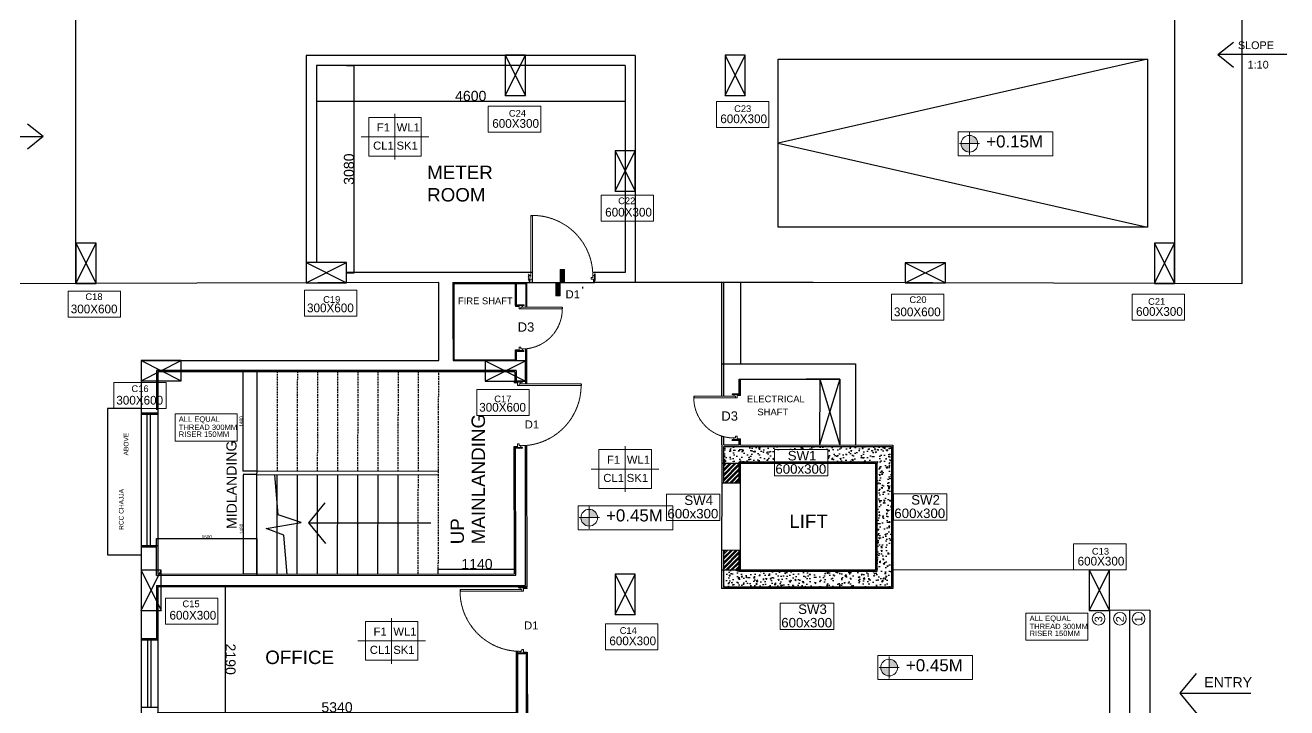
# Model space of a CAD drawing. Header units: millimetres. Extents: x -1932176 to 78768, y -1967 to 1266654.
# Drawn here: x -342279 to -323494, y 481013 to 491170 of the extents above; entities that cross this region are included whole.
import ezdxf

# ---------------------------------------------------------------- set-up
doc = ezdxf.new("R2010")
doc.units = ezdxf.units.MM
for name, pattern in [('DASHDOTX2', [50.8, 25.4, -12.7, 0, -12.7]), ('DASHED', [0.75, 0.5, -0.25]), ('DASHED2', [9.525, 6.35, -3.175])]:
    doc.linetypes.add(name, pattern=pattern)
for name, color, linetype, lineweight in [('CENTERLINE', 251, 'DASHDOTX2', 15), ('DOOR', 7, 'Continuous', 20), ('Layer2', 7, 'Continuous', 5), ('LEVEL', 252, 'Continuous', 13), ('text', 252, 'Continuous', 5)]:
    doc.layers.add(name, color=color, linetype=linetype, lineweight=lineweight)
doc.styles.get("Standard").update_dxf_attribs({"font": 'arial.ttf'})
doc.dimstyles.new('ISO-25', dxfattribs={"dimtxt": 150, "dimasz": 2.5, "dimexe": 1.25, "dimexo": 0.625, "dimtad": 1, "dimtxsty": 'Standard', "dimcen": 2.5, "dimadec": 0, "dimazin": 0, "dimtfac": 1, "dimtmove": 0, "dimatfit": 3, "dimfxl": 1, "dimarcsym": 0})

# ---------------------------------------------------------------- blocks, each defined once
blk = doc.blocks.new('*D120')
at = {"color": 0, "lineweight": -2, "ltscale": 30, "transparency": 16777216}
for p, q in [((-338827, 484483), (-339035, 484483)), ((-339034, 484481), (-339034, 483006)), ((-338827, 483003), (-339035, 483003))]:
    blk.add_line(p, q, dxfattribs=at)
at = {"color": 0, "ltscale": 30, "transparency": 16777216}
for points in [[(-339034, 484481), (-339033, 484481), (-339034, 484483)], [(-339034, 483006), (-339033, 483006), (-339034, 483003)]]:
    blk.add_solid(points, dxfattribs=at)
at = {"layer": 'Defpoints', "color": 0, "ltscale": 30, "transparency": 16777216}
for p in [(-338826, 484483), (-339034, 483003), (-338826, 483003)]:
    blk.add_point(p, dxfattribs=at)
at = {"color": 0, "ltscale": 30, "transparency": 16777216, "insert": (-339060, 483674), "char_height": 50, "width": 397.07, "attachment_point": 5, "rotation": 90}
blk.add_mtext('1480', dxfattribs=at)
blk = doc.blocks.new('*D122')
at = {"color": 0, "lineweight": -2, "ltscale": 30, "transparency": 16777216}
for p, q in [((-338825, 486013), (-339038, 486013)), ((-339037, 486010), (-339037, 484536)), ((-338827, 484533), (-339038, 484533))]:
    blk.add_line(p, q, dxfattribs=at)
at = {"color": 0, "ltscale": 30, "transparency": 16777216}
for points in [[(-339037, 486010), (-339037, 486010), (-339037, 486013)], [(-339037, 484536), (-339037, 484536), (-339037, 484533)]]:
    blk.add_solid(points, dxfattribs=at)
at = {"layer": 'Defpoints', "color": 0, "ltscale": 30, "transparency": 16777216}
for p in [(-338825, 486013), (-339037, 484533), (-338826, 484533)]:
    blk.add_point(p, dxfattribs=at)
at = {"color": 0, "ltscale": 30, "transparency": 16777216, "insert": (-339063, 485273), "char_height": 50, "attachment_point": 5, "rotation": 90}
blk.add_mtext('1480', dxfattribs=at)
blk = doc.blocks.new('*D123')
at = {"color": 0, "lineweight": -2, "ltscale": 30, "transparency": 16777216}
for p, q in [((-340325, 482983), (-340325, 483531)), ((-340322, 483530), (-338829, 483530)), ((-338826, 482983), (-338826, 483531))]:
    blk.add_line(p, q, dxfattribs=at)
at = {"color": 0, "ltscale": 30, "transparency": 16777216}
for points in [[(-340322, 483530), (-340322, 483529), (-340325, 483530)], [(-338829, 483530), (-338829, 483529), (-338826, 483530)]]:
    blk.add_solid(points, dxfattribs=at)
at = {"layer": 'Defpoints', "color": 0, "ltscale": 30, "transparency": 16777216}
for p in [(-338826, 483530), (-340325, 482983), (-338826, 482983)]:
    blk.add_point(p, dxfattribs=at)
at = {"color": 0, "ltscale": 30, "transparency": 16777216, "insert": (-339575, 483556), "char_height": 50, "attachment_point": 5}
blk.add_mtext('1500', dxfattribs=at)
blk = doc.blocks.new('*D125')
at = {"color": 0, "lineweight": -2, "ltscale": 30, "transparency": 16777216}
for p, q in [((-340305, 480661), (-340305, 480943)), ((-340302, 480942), (-334969, 480942)), ((-334967, 480661), (-334967, 480943))]:
    blk.add_line(p, q, dxfattribs=at)
at = {"color": 0, "ltscale": 30, "transparency": 16777216}
for points in [[(-340302, 480942), (-340302, 480941), (-340305, 480942)], [(-334969, 480942), (-334969, 480942), (-334967, 480942)]]:
    blk.add_solid(points, dxfattribs=at)
at = {"layer": 'Defpoints', "color": 0, "ltscale": 30, "transparency": 16777216}
for p in [(-334967, 480942), (-340305, 480660), (-334967, 480660)]:
    blk.add_point(p, dxfattribs=at)
at = {"color": 0, "ltscale": 30, "transparency": 16777216, "insert": (-337636, 481019), "char_height": 150, "attachment_point": 5, "rotation": 0.0018}
blk.add_mtext('5340', dxfattribs=at)
blk = doc.blocks.new('*D121')
at = {"color": 0, "lineweight": -2, "ltscale": 30, "transparency": 16777216}
for p, q in [((-340304, 482833), (-339299, 482833)), ((-339301, 482830), (-339300, 480642)), ((-340304, 480640), (-339299, 480640))]:
    blk.add_line(p, q, dxfattribs=at)
at = {"color": 0, "ltscale": 30, "transparency": 16777216}
for points in [[(-339300, 482830), (-339301, 482830), (-339301, 482833)], [(-339300, 480642), (-339301, 480642), (-339300, 480640)]]:
    blk.add_solid(points, dxfattribs=at)
at = {"layer": 'Defpoints', "color": 0, "ltscale": 30, "transparency": 16777216}
for p in [(-340305, 482833), (-340305, 480640), (-339300, 480640)]:
    blk.add_point(p, dxfattribs=at)
at = {"color": 0, "ltscale": 30, "transparency": 16777216, "insert": (-339223, 481736), "char_height": 150, "attachment_point": 5, "rotation": 270.0018}
blk.add_mtext('2190', dxfattribs=at)
blk = doc.blocks.new('*D546')
at = {"color": 0, "lineweight": -2, "ltscale": 30, "transparency": 16777216}
for p, q in [((-337944, 490569), (-337944, 490038)), ((-333345, 490569), (-333345, 490038)), ((-337942, 490040), (-333347, 490040))]:
    blk.add_line(p, q, dxfattribs=at)
at = {"color": 0, "ltscale": 30, "transparency": 16777216}
for points in [[(-337942, 490040), (-337942, 490039), (-337944, 490040)], [(-333347, 490040), (-333347, 490039), (-333345, 490040)]]:
    blk.add_solid(points, dxfattribs=at)
at = {"layer": 'Defpoints', "color": 0, "ltscale": 30, "transparency": 16777216}
for p in [(-337944, 490570), (-333345, 490570), (-333345, 490040)]:
    blk.add_point(p, dxfattribs=at)
at = {"color": 0, "ltscale": 30, "transparency": 16777216, "insert": (-335645, 490117), "char_height": 150, "attachment_point": 5}
blk.add_mtext('4600', dxfattribs=at)
blk = doc.blocks.new('*D547')
at = {"color": 0, "lineweight": -2, "ltscale": 30, "transparency": 16777216}
for p, q in [((-337493, 490570), (-337379, 490570)), ((-337381, 487489), (-337381, 490567)), ((-337493, 487487), (-337379, 487487))]:
    blk.add_line(p, q, dxfattribs=at)
at = {"color": 0, "ltscale": 30, "transparency": 16777216}
for points in [[(-337381, 490567), (-337380, 490567), (-337381, 490570)], [(-337381, 487489), (-337380, 487489), (-337381, 487487)]]:
    blk.add_solid(points, dxfattribs=at)
at = {"layer": 'Defpoints', "color": 0, "ltscale": 30, "transparency": 16777216}
for p in [(-337494, 490570), (-337381, 490570), (-337494, 487487)]:
    blk.add_point(p, dxfattribs=at)
at = {"color": 0, "ltscale": 30, "transparency": 16777216, "insert": (-337458, 489028), "char_height": 150, "attachment_point": 5, "rotation": 90}
blk.add_mtext('3080', dxfattribs=at)
blk = doc.blocks.new('*D551')
at = {"color": 0, "lineweight": -2, "ltscale": 30, "transparency": 16777216}
for p, q in [((-336128, 483004), (-336128, 483074)), ((-336126, 483073), (-334977, 483075)), ((-334975, 483006), (-334975, 483076))]:
    blk.add_line(p, q, dxfattribs=at)
at = {"color": 0, "ltscale": 30, "transparency": 16777216}
for points in [[(-336126, 483073), (-336126, 483072), (-336128, 483073)], [(-334977, 483075), (-334977, 483074), (-334975, 483075)]]:
    blk.add_solid(points, dxfattribs=at)
at = {"layer": 'Defpoints', "color": 0, "ltscale": 30, "transparency": 16777216}
for p in [(-336128, 483004), (-334975, 483075), (-334975, 483006)]:
    blk.add_point(p, dxfattribs=at)
at = {"color": 0, "ltscale": 30, "transparency": 16777216, "insert": (-335552, 483151), "char_height": 150, "attachment_point": 5, "rotation": 0.0993}
blk.add_mtext('1140', dxfattribs=at)

msp = doc.modelspace()

# ---------------------------------------------------------------- hatches: boundary and pattern name
h = msp.add_hatch()
h.set_pattern_fill('ANSI31', color=256, scale=2)
h.set_pattern_definition([(45, (-535735.921, 411131.784), (-4.49012806, 4.49012806), [])])
h.paths.add_polyline_path([(-333802.918, 487462.32041, -1), (-333790.918, 487462.32041), (-333790.918, 487371.34773), (-333802.918, 487371.34773)])
h.paths.add_polyline_path([(-333814.918, 487393.12169), (-333802.918, 487393.12169), (-333802.918, 487371.34773), (-333802.918, 487341.25982), (-333814.918, 487341.25982)])
h.paths.add_polyline_path([(-334786.1599, 487462.32041, -1), (-334774.1599, 487462.32041), (-334774.1599, 487371.34773), (-334786.1599, 487371.34773)])
h.paths.add_polyline_path([(-334774.1599, 487393.12169), (-334762.1599, 487393.12169), (-334762.1599, 487341.25982), (-334774.1599, 487341.25982)])
h = msp.add_hatch()
h.set_pattern_fill('ANSI31', color=256, scale=2)
h.set_pattern_definition([(45, (-541103.4377, 407142.914), (-4.49012806, 4.49012806), [])])
h.paths.add_polyline_path([(-334947.67925, 487009.40854), (-334856.70657, 487009.40854, -1), (-334856.70657, 486997.40854), (-334947.67925, 486997.40854)])
h.paths.add_polyline_path([(-334977.76717, 486997.40854), (-334925.9053, 486997.40854), (-334925.9053, 486985.40854), (-334977.76717, 486985.40854)])
h.paths.add_polyline_path([(-334947.67925, 486328.4362), (-334856.70657, 486328.4362, -1), (-334856.70657, 486316.4362), (-334947.67925, 486316.4362)])
h.paths.add_polyline_path([(-334977.76717, 486340.4362), (-334925.9053, 486340.4362), (-334925.9053, 486328.4362), (-334947.67925, 486328.4362), (-334977.76717, 486328.4362)])
h = msp.add_hatch()
h.set_pattern_fill('ANSI31', color=256, scale=2, angle=-90)
h.set_pattern_definition([(315, (-411209.173, 686821.422), (4.49012806, 4.49012806), [])])
h.paths.add_polyline_path([(-334878.6369, 484888.41925, -1), (-334878.6369, 484876.41925), (-334969.60958, 484876.41925), (-334969.60958, 484888.41925)])
h.paths.add_polyline_path([(-334947.83563, 484900.41925), (-334947.83563, 484888.41925), (-334969.60958, 484888.41925), (-334999.69749, 484888.41925), (-334999.69749, 484900.41925)])
h.paths.add_polyline_path([(-334878.6369, 485871.66116, -1), (-334878.6369, 485859.66116), (-334969.60958, 485859.66116), (-334969.60958, 485871.66116)])
h.paths.add_polyline_path([(-334947.83563, 485859.66116), (-334947.83563, 485847.66116), (-334999.69749, 485847.66116), (-334999.69749, 485859.66116)])
h = msp.add_hatch()
h.set_pattern_fill('ANSI31', color=256, scale=2)
h.set_pattern_definition([(45, (-537904.25, 405818.639), (-4.49012806, 4.49012806), [])])
h.paths.add_polyline_path([(-331657.51898, 485685.13366), (-331748.49165, 485685.13366, 1), (-331748.49165, 485673.13366), (-331657.51898, 485673.13366)])
h.paths.add_polyline_path([(-331627.43106, 485673.13366), (-331679.29293, 485673.13366), (-331679.29293, 485661.13366), (-331627.43106, 485661.13366)])
h.paths.add_polyline_path([(-331657.51898, 485004.16132), (-331748.49165, 485004.16132, 1), (-331748.49165, 484992.16132), (-331657.51898, 484992.16132)])
h.paths.add_polyline_path([(-331627.43106, 485016.16132), (-331679.29293, 485016.16132), (-331679.29293, 485004.16132), (-331657.51898, 485004.16132), (-331627.43106, 485004.16132)])
at = {"ltscale": 30}
h = msp.add_hatch(dxfattribs=at)
h.set_pattern_fill('AR-CONC', color=256)
h.set_pattern_definition([(50, (-88508.72, -60498.82), (182.18467, -15.939086), [19.05, -209.55]), (355, (-88508.72, -60498.82), (-35.24342, 191.056845), [15.24, -167.640584]), (100.451445, (-88493.54, -60500.15), (146.941247, 175.11775), [16.19001, -178.090245]), (46.1842, (-88508.72, -60448.02), (271.07904, -42.04233), [28.575, -314.325]), (96.63556, (-88486.13, -60451.53), (237.40413, 247.42612), [24.28502, -267.13561]), (351.18415, (-88508.72, -60448.02), (237.40413, 247.42612), [22.85997, -251.45973]), (21, (-88483.32, -60460.72), (151.61439, -102.2652), [19.05, -209.55]), (326, (-88483.32, -60460.72), (61.80203, 184.187966), [15.24, -167.64]), (71.451445, (-88470.69, -60469.24), (213.41642, 81.92277), [16.19001, -178.08994]), (37.5, (-88508.72, -60498.82), (3.088603, 84.555039), [0, -165.608, 0, -170.18, 0, -168.275]), (7.5, (-88508.72, -60498.82), (66.819663, 100.180575), [0, -97.028, 0, -161.798, 0, -64.135]), (327.5, (-88565.365, -60498.82), (135.590595, -5.728744), [0, -63.5, 0, -198.12, 0, -262.89]), (317.5, (-88590.77, -60498.82), (148.129181, 25.42649), [0, -82.55, 0, -131.572, 0, -186.69])])
h.paths.add_polyline_path([(-329379.86099, 484901.26376), (-331877.55942, 484901.89848), (-331877.61788, 484671.84938), (-331123.17635, 484671.65558), (-331123.17635, 484856.85268), (-330327.02712, 484856.85268), (-330327.02712, 484671.45106), (-329597.86098, 484671.26376), (-329598.23451, 483038.81093), (-331647.86463, 483039.27991), (-331647.86086, 483059.27991), (-331647.86113, 483059.27991), (-331878.02753, 483059.8393), (-331878.0912, 482809.27992), (-329380.24876, 482808.81094)])
h = msp.add_hatch(dxfattribs=at)
h.set_pattern_fill('ANSI32', color=256, scale=5.4)
h.set_pattern_definition([(45, (-88508.723, -60498.82), (-36.3700373, 36.3700373), []), (45, (-88484.476, -60498.82), (-36.3700373, 36.3700373), [])])
h.paths.add_polyline_path([(-331647.56037, 484651.82931), (-331877.62295, 484651.89341), (-331877.69819, 484355.8417), (-331647.61632, 484355.31892)])
h.paths.add_polyline_path([(-331647.805, 483355.31676), (-331877.95231, 483355.8397), (-331878.02751, 483059.90479), (-331647.86076, 483059.82484)])
h = msp.add_hatch()
h.set_pattern_fill('ANSI31', color=256, scale=2, angle=-90)
h.set_pattern_definition([(315, (-411119.3776, 683760.994), (4.49012806, 4.49012806), [])])
h.paths.add_polyline_path([(-334927.2388, 481827.99113, 1), (-334927.2388, 481815.99113), (-334836.26612, 481815.99113), (-334836.26612, 481827.99113)])
h.paths.add_polyline_path([(-334858.04008, 481839.99113), (-334858.04008, 481827.99113), (-334836.26612, 481827.99113), (-334806.17821, 481827.99113), (-334806.17821, 481839.99113)])
h.paths.add_polyline_path([(-334927.2388, 482811.23303, 1), (-334927.2388, 482799.23303), (-334836.26612, 482799.23303), (-334836.26612, 482811.23303)])
h.paths.add_polyline_path([(-334858.04008, 482799.23303), (-334858.04008, 482787.23303), (-334806.17821, 482787.23303), (-334806.17821, 482799.23303)])
at = {"layer": 'LEVEL'}
h = msp.add_hatch(color=7, dxfattribs=at)
h.dxf.hatch_style = 1
h.paths.add_polyline_path([(-328219.00135, 489407.37163), (-328343.23053, 489407.37163, 0.0015394316), (-328343.23289, 489406.60665, 0.4142135624), (-328219.00135, 489282.37512)])
h.paths.add_polyline_path([(-328219.00135, 489530.83819), (-328219.00135, 489407.37163), (-328094.77217, 489407.37163, 0.4124111554)])
h = msp.add_hatch(dxfattribs=at)
h.set_pattern_fill('ANSI31', color=256, scale=5.2)
h.set_pattern_definition([(45, (-668625.299, 394624.01), (-11.67433296, 11.67433296), [])])
h.paths.add_polyline_path([(-334379.85657, 487147.17184), (-334314.85657, 487147.17184), (-334314.85657, 487342.17184), (-334379.85657, 487342.17184)])
h.paths.add_polyline_path([(-334314.85657, 487342.17184), (-334249.85657, 487342.17184), (-334249.85657, 487537.17184), (-334314.85657, 487537.17184)])
h = msp.add_hatch(color=7, dxfattribs=at)
h.dxf.hatch_style = 1
h.paths.add_polyline_path([(-333880.4835, 483842.29745), (-334004.71268, 483842.29745, 0.0015394316), (-334004.71503, 483841.53248, 0.4142135624), (-333880.4835, 483717.30094)])
h.paths.add_polyline_path([(-333880.4835, 483965.76401), (-333880.4835, 483842.29745), (-333756.25432, 483842.29745, 0.4124111554)])
h = msp.add_hatch(color=7, dxfattribs=at)
h.dxf.hatch_style = 1
h.paths.add_polyline_path([(-329414.58073, 481611.84308), (-329538.80991, 481611.84308, 0.0015394316), (-329538.81227, 481611.0781, 0.4142135624), (-329414.58073, 481486.84657)])
h.paths.add_polyline_path([(-329414.58073, 481735.30964), (-329414.58073, 481611.84308), (-329290.35155, 481611.84308, 0.4124111554)])

# ---------------------------------------------------------------- linework, layer by layer
at = {"transparency": 16777216}
for p, q in [((-324162.52032, 497558.99044), (-324162.52032, 487322.40545)), ((-342525.94373, 487332.62165), (-341524.03032, 487328.64679)), ((-335909.76693, 487339.90512), (-334808.0088, 487340.34925)), ((-335909.76693, 487339.90512), (-335909.45799, 486806.69397)), ((-335897.76693, 487327.72745), (-335897.81574, 486818.70063)), ((-335897.76693, 487327.72745), (-334826.12848, 487327.79467)), ((-334977.76717, 486997.40854), (-334977.76706, 487327.7275)), ((-334965.767, 486997.40854), (-334965.76623, 487327.79199)), ((-334808.0088, 486972.40854), (-334808.0088, 487340.34925)), ((-324162.52032, 487322.40545), (-325159.14913, 487328.02824)), ((-335909.45799, 486806.69397), (-335909.09421, 486178.82169)), ((-335897.81574, 486818.70063), (-335897.87595, 486190.82826)), ((-334977.76718, 486190.74007), (-334977.76717, 486340.4362)), ((-334965.76718, 486178.73889), (-334965.76717, 486339.16156)), ((-334807.40944, 485834.66116), (-334809.93704, 486355.54752)), ((-335909.09421, 486178.82169), (-334965.76718, 486178.73889)), ((-335897.87595, 486190.82826), (-334977.76706, 486190.73995)), ((-338827.90035, 483003.09012), (-338824.8951, 486012.78616)), ((-334994.60039, 483003.86881), (-335000.08418, 484900.41925)), ((-334974.71235, 482983.87285), (-334978.0144, 484888.45931)), ((-334806.18401, 482813.61208), (-334808.72518, 484917.5834)), ((-331877.57952, 484926.98444), (-331647.43325, 484926.46151)), ((-331877.57952, 484901.91927), (-331877.55942, 484901.91927)), ((-331877.55942, 484901.89848), (-329379.86099, 484901.26376)), ((-331627.65263, 484926.41657), (-329359.86099, 484921.26376)), ((-331905.85175, 484651.90127), (-329617.86523, 484651.26381)), ((-331647.49121, 484671.26969), (-329597.86098, 484671.26376)), ((-329597.86556, 484651.26376), (-329597.861, 484651.26376)), ((-338527.89964, 483003.15106), (-338524.94048, 484482.17983)), ((-338227.89892, 483003.212), (-338224.94097, 484481.57961)), ((-337927.89821, 483003.27294), (-337924.9417, 484480.97939)), ((-337627.8975, 483003.33388), (-337624.94231, 484480.37917)), ((-337327.9368, 482983.39482), (-337324.9428, 484479.77895)), ((-337027.89607, 483003.45577), (-337024.94353, 484479.17873)), ((-336727.89536, 483003.51671), (-336724.94414, 484478.57851)), ((-334961.45908, 480523.33383), (-334961.50193, 481854.28823)), ((-334943.98834, 480503.33439), (-334944.03146, 481853.40433)), ((-324841.56471, 481524.47881), (-325084.6618, 481230.15727)), ((-325084.6618, 481230.15727), (-324829.28884, 480919.45488))]:
    msp.add_line(p, q, dxfattribs=at)
for p, q in [((-324519.16588, 490732.62141), (-324287.50468, 490917.66631)), ((-335131.30823, 490722.46026), (-334831.30823, 490122.46026)), ((-335131.30823, 490122.46026), (-334831.30823, 490722.46026)), ((-331856.75241, 490722.46026), (-331556.75241, 490122.46026)), ((-331856.75241, 490122.46026), (-331556.75241, 490722.46026)), ((-323494.26751, 490732.62141), (-324519.16588, 490732.62141)), ((-324519.16588, 490732.62141), (-324287.50468, 490547.5765)), ((-342011.40582, 489512.666), (-342243.06702, 489697.71091)), ((-343036.30419, 489512.666), (-342011.40582, 489512.666)), ((-342011.40582, 489512.666), (-342243.06702, 489327.62109)), ((-333495.92503, 489302.46026), (-333195.92503, 488702.46026)), ((-333495.92503, 488702.46026), (-333195.92503, 489302.46026)), ((-341524.03032, 487928.64679), (-341224.03032, 487328.64679)), ((-341524.03032, 487328.64679), (-341224.03032, 487928.64679)), ((-325463.72105, 487928.02824), (-325163.72105, 487328.02824)), ((-325463.72105, 487328.02824), (-325163.72105, 487928.02824)), ((-338094.03032, 487336.9998), (-337494.03032, 487636.9998)), ((-338094.03032, 487636.9998), (-337494.03032, 487336.9998)), ((-329176.52837, 487335.69003), (-328576.52837, 487635.69003)), ((-329176.52837, 487635.69003), (-328576.52837, 487335.69003)), ((-340554.83977, 485879.04781), (-339954.83977, 486179.04781)), ((-340554.83977, 486179.04781), (-339954.83977, 485879.04781)), ((-335431.56973, 485873.63441), (-334831.56973, 486173.63441)), ((-335431.56973, 486173.63441), (-334831.56973, 485873.63441)), ((-334879.69749, 485874.0402), (-334999.69749, 485874.0402)), ((-331905.22657, 484927.04726), (-331910.08394, 482789.27992)), ((-329379.86099, 484901.26376), (-329380.24876, 482808.81094)), ((-329359.86099, 484921.26376), (-329360.31316, 482788.81094)), ((-331647.55896, 484659.32181), (-331647.61632, 484355.31892)), ((-331627.86086, 483059.27585), (-331627.86086, 484651.26963)), ((-329617.86523, 484651.26381), (-329618.20315, 483059.11985)), ((-329617.86098, 484671.268), (-329617.86099, 484671.26381)), ((-329597.86098, 484671.26376), (-329598.23451, 483038.81093)), ((-331647.805, 483355.31676), (-331647.86463, 483039.27991)), ((-340553.32948, 483062.64944), (-340253.32948, 482462.64944)), ((-340553.32948, 482462.64944), (-340253.32948, 483062.64944)), ((-333495.92503, 482999.83664), (-333195.92503, 482399.83664)), ((-333495.92503, 482399.83664), (-333195.92503, 482999.83664)), ((-326434.9953, 483062.6505), (-326134.9953, 482462.6505)), ((-326434.9953, 482462.6505), (-326134.9953, 483062.6505)), ((-334926.17821, 482813.61208), (-334806.17821, 482813.61208))]:
    msp.add_line(p, q)
at = {"ltscale": 30}
for p, q in [((-333196.34816, 490719.75701), (-338094.03032, 490719.75701)), ((-338094.03032, 490719.75701), (-338094.03032, 487636.9998)), ((-333196.34816, 490719.75701), (-333194.9121, 487341.17736)), ((-333344.98955, 490569.75701), (-337944.03032, 490569.75701)), ((-337944.03032, 490569.75701), (-337944.03032, 487636.9998)), ((-333344.98955, 490569.75701), (-333344.98955, 487491.09987)), ((-334724.1599, 487490.39258), (-337494.03032, 487490.39258)), ((-333344.98955, 487491.09987), (-333828.8876, 487490.85495)), ((-334826.12848, 487327.79467), (-334826.97184, 486972.40854)), ((-334808.0088, 487340.34925), (-334724.46786, 487340.34925)), ((-334724.46786, 487340.34925), (-334724.1599, 487393.12169)), ((-331626.93414, 487341.99215), (-333802.96696, 487340.86832)), ((-331905.22657, 486132.53526), (-331905.85113, 487341.8481)), ((-331877.57952, 486139.28044), (-331878.20061, 487341.86238)), ((-334281.9053, 486972.40854), (-334281.9053, 486947.40854)), ((-334830.04765, 486354.2866), (-334829.60621, 485834.66116)), ((-331905.22657, 485648.13366), (-331905.22657, 486145.39898)), ((-331905.22657, 486132.53526), (-329917.48761, 486132.53526)), ((-331877.57952, 485648.13366), (-331877.57952, 486139.28044)), ((-329917.48761, 486132.53526), (-329917.49015, 484922.53078)), ((-329917.48698, 486132.53526), (-329917.49014, 484925.83525)), ((-331647.48761, 485661.13366), (-331647.48761, 485902.53526)), ((-331647.48761, 485902.53526), (-330147.48761, 485902.53526)), ((-330148.48761, 485902.53526), (-330648.48761, 485902.53526)), ((-330447.48761, 485902.53526), (-330449.7116, 484923.74008)), ((-330147.48761, 485902.53526), (-330148.48761, 485902.53526)), ((-330147.48761, 485902.53526), (-330147.49015, 484922.53138)), ((-332323.29293, 485648.13366), (-332323.29293, 485623.13366)), ((-340554.52409, 485402.24965), (-340304.83977, 485402.24965)), ((-340554.51597, 485382.24965), (-340304.83977, 485382.24965)), ((-340468.82735, 485382.24965), (-340468.82735, 483428.56786)), ((-340418.82735, 485382.24965), (-340418.82735, 483428.56786)), ((-331905.22657, 484927.04726), (-331905.22657, 485055.43367)), ((-331877.57952, 484926.98444), (-331877.57952, 485047.57006)), ((-331647.43325, 484926.46151), (-331647.48761, 485016.16132)), ((-334832.91672, 484915.48179), (-334836.69089, 482833.16464)), ((-338826.42258, 484483.0496), (-336124.94479, 484477.64456)), ((-336124.84474, 484527.64635), (-338826.15407, 484533.05105)), ((-338510.3733, 483883.59121), (-338562.6455, 484483.442)), ((-331627.86086, 484355.27403), (-331906.5243, 484355.9072)), ((-338690.34567, 483681.08567), (-338171.1355, 483770.28852)), ((-338171.1355, 483770.28852), (-338510.3733, 483883.59121)), ((-338429.28276, 483582.95913), (-338690.34567, 483681.08567)), ((-338377.96058, 482994.01024), (-338429.28276, 483582.95913)), ((-340553.72202, 483428.57599), (-340304.83977, 483428.56786)), ((-340553.71389, 483408.56786), (-340324.83977, 483408.56786)), ((-331628.99694, 483355.27403), (-331908.79646, 483355.90978)), ((-326434.9953, 483062.6505), (-329360.25496, 483063.27078)), ((-340324.80986, 482832.78604), (-340324.78401, 482023.14323)), ((-334806.18401, 482813.61208), (-340304.83977, 482813.61352)), ((-340304.83977, 482813.61208), (-340304.77044, 480659.95021)), ((-335804.04008, 482774.23303), (-335804.04008, 482749.23303)), ((-326135.12247, 482462.90485), (-326135.12377, 480470.64724)), ((-325535.12247, 482462.90446), (-326134.9953, 482462.6505)), ((-325835.12247, 482462.90465), (-325835.12377, 480470.64704)), ((-325535.12247, 482462.90446), (-325535.12377, 480470.64685)), ((-340553.15664, 482043.13588), (-340324.78492, 482043.14323)), ((-340553.15599, 482023.13588), (-340304.78492, 482023.14388)), ((-340459.86656, 482023.13888), (-340459.86656, 481023.13888)), ((-340409.86656, 482023.13888), (-340409.86656, 481023.13888)), ((-334820.35834, 481828.03421), (-334820.33274, 480353.25366)), ((-334805.79153, 481839.99113), (-334801.09585, 480323.64779)), ((-325084.6618, 481230.15727), (-324029.69421, 481229.28816)), ((-340552.737, 481023.13888), (-340304.73737, 481023.14687))]:
    msp.add_line(p, q, dxfattribs=at)
at = {"color": 252, "transparency": 16777216}
for p, q in [((-331069.61373, 488165.42999), (-331069.61373, 490665.42999)), ((-331069.61373, 490665.42999), (-325569.61373, 490665.42999)), ((-325569.61373, 490665.42999), (-331069.61373, 489415.42999)), ((-325569.61373, 490665.42999), (-325569.61373, 488165.42999)), ((-331069.61373, 489415.42999), (-325569.61373, 488165.42999)), ((-325569.61373, 488165.42999), (-331069.61373, 488165.42999)), ((-337819.80397, 484061.63116), (-338062.90106, 483767.30962)), ((-338062.90106, 483767.30962), (-336241.52966, 483767.30962)), ((-338062.90106, 483767.30962), (-337807.52809, 483456.60723))]:
    msp.add_line(p, q, dxfattribs=at)
at = {"color": 252, "ltscale": 30}
for p, q in [((-334749.1599, 488339.12169), (-334724.1599, 488339.12169)), ((-334724.46786, 487340.34925), (-333802.96732, 487339.97778)), ((-334379.85657, 487340.18413), (-334249.85657, 487340.18413)), ((-333979.51861, 487274.67811), (-333979.51861, 487249.67811)), ((-334001.83563, 485834.66116), (-334001.83563, 485809.66116)), ((-330148.48761, 485902.53526), (-330449.7116, 484923.74008)), ((-330447.48761, 485902.53526), (-330147.49015, 484922.53138)), ((-340554.55052, 485467.28526), (-341054.55052, 485467.28526)), ((-341054.55052, 485467.28526), (-341054.55052, 483286.77726)), ((-331647.49121, 484671.26969), (-331648.20911, 484355.32026)), ((-341054.55052, 483286.77726), (-340553.66448, 483286.98082))]:
    msp.add_line(p, q, dxfattribs=at)
at = {"linetype": 'ByBlock', "transparency": 33554687}
for p, q in [((-338824.83977, 486032.78616), (-340324.83977, 486032.78616)), ((-340324.83977, 486032.78616), (-340324.83977, 485448.56786)), ((-338824.83977, 486012.78616), (-340304.83977, 486012.78616)), ((-340304.83977, 486012.78616), (-340304.83977, 483002.7901)), ((-334989.75195, 486012.76515), (-338824.83988, 486012.78616)), ((-334969.75421, 486032.76504), (-338824.83977, 486032.78616)), ((-334989.75195, 486012.76515), (-334989.73627, 485873.61692)), ((-334969.75421, 486032.76504), (-334969.73627, 485873.62097)), ((-331647.31404, 485661.13366), (-331647.2588, 485902.53526)), ((-331627.43106, 485661.13366), (-331627.35826, 485902.53526)), ((-331627.6538, 484922.53521), (-331627.62556, 485016.16132)), ((-331877.69819, 484355.8417), (-331877.55942, 484901.91927)), ((-331647.56351, 484355.3188), (-331647.49121, 484671.26969)), ((-331627.86086, 484671.26519), (-331627.86086, 484671.26963)), ((-331878.0912, 482809.27992), (-331877.95231, 483355.8397)), ((-331647.86463, 483039.27991), (-331647.79232, 483355.31674)), ((-340324.83977, 482982.78603), (-334974.71229, 482983.85291)), ((-340304.83977, 483002.7901), (-334994.60039, 483003.86881)), ((-329618.20315, 483059.11985), (-331909.46901, 483059.91571)), ((-329598.23451, 483038.81093), (-331647.86463, 483039.27991)), ((-331647.86086, 483059.27991), (-331647.86113, 483059.27991)), ((-340324.80986, 482832.78604), (-334836.06887, 482833.16468)), ((-329360.31316, 482788.81094), (-331910.08394, 482789.27992)), ((-329380.24876, 482808.81094), (-331878.0912, 482809.27992))]:
    msp.add_line(p, q, dxfattribs=at)
at = {"linetype": 'DASHED', "ltscale": 50, "transparency": 16777216}
for p, q in [((-338524.83977, 484532.51687), (-338521.87808, 486012.7845)), ((-338224.83965, 484532.25039), (-338221.87748, 486012.78285)), ((-337924.83965, 484531.98403), (-337921.87687, 486012.78121)), ((-337624.83953, 484531.71743), (-337621.87626, 486012.77956)), ((-337324.83941, 484531.45107), (-337321.87566, 486012.77792)), ((-337024.83953, 484531.18459), (-337021.87517, 486012.77628)), ((-336724.83941, 484530.91811), (-336721.87444, 486012.77463)), ((-336424.83941, 484530.65176), (-336421.87408, 486012.77299)), ((-336127.89393, 483003.63859), (-336121.87335, 486012.77135)), ((-336427.89465, 483003.57765), (-336424.94463, 484477.97829))]:
    msp.add_line(p, q, dxfattribs=at)
at = {"transparency": 16777216}
for points in [[(-340554.83977, 486179.04781), (-336119.86297, 486179.04781), (-336119.86297, 487339.80075), (-341524.03032, 487328.64679), (-341525.41733, 497558.99044), (-333269.03032, 497552.23442)], [(-330548.19768, 487339.80075), (-331626.93414, 487341.99215), (-331627.21012, 486132.53526)], [(-340554.83977, 486179.04781), (-340552.51996, 480470.64724)]]:
    msp.add_lwpolyline(points, dxfattribs=at)
at = {"linetype": 'ByBlock', "transparency": 33554687}
msp.add_lwpolyline([(-333419.03032, 497552.23442), (-325162.64332, 497558.99044), (-325164.03032, 487328.64679), (-330568.19768, 487339.80075)], dxfattribs=at)
for points in [[(-335131.30823, 490122.46026), (-334831.30823, 490122.46026), (-334831.30823, 490722.46026), (-335131.30823, 490722.46026)], [(-331856.75241, 490122.46026), (-331556.75241, 490122.46026), (-331556.75241, 490722.46026), (-331856.75241, 490722.46026)], [(-333495.92503, 488702.46026), (-333195.92503, 488702.46026), (-333195.92503, 489302.46026), (-333495.92503, 489302.46026)], [(-341524.03032, 487328.64679), (-341224.03032, 487328.64679), (-341224.03032, 487928.64679), (-341524.03032, 487928.64679)], [(-325463.72105, 487328.02824), (-325163.72105, 487328.02824), (-325163.72105, 487928.02824), (-325463.72105, 487928.02824)], [(-338094.03032, 487336.9998), (-337494.03032, 487336.9998), (-337494.03032, 487636.9998), (-338094.03032, 487636.9998)], [(-329176.52837, 487335.69003), (-328576.52837, 487335.69003), (-328576.52837, 487635.69003), (-329176.52837, 487635.69003)], [(-340554.83977, 485879.04781), (-339954.83977, 485879.04781), (-339954.83977, 486179.04781), (-340554.83977, 486179.04781)], [(-335431.56973, 485873.63441), (-334831.56973, 485873.63441), (-334831.56973, 486173.63441), (-335431.56973, 486173.63441)], [(-340553.32948, 482462.64944), (-340253.32948, 482462.64944), (-340253.32948, 483062.64944), (-340553.32948, 483062.64944)], [(-333495.92503, 482399.83664), (-333195.92503, 482399.83664), (-333195.92503, 482999.83664), (-333495.92503, 482999.83664)], [(-326434.9953, 482462.6505), (-326134.9953, 482462.6505), (-326134.9953, 483062.6505), (-326434.9953, 483062.6505)]]:
    msp.add_lwpolyline(points, close=True)
at = {"layer": 'CENTERLINE', "linetype": 'ByBlock'}
for points in [[(-331123.17635, 484856.85268), (-330327.02712, 484856.85268), (-330327.02712, 484464.27785), (-331123.17635, 484464.27785)], [(-332730.41243, 484191.85984), (-331934.2632, 484191.85984), (-331934.2632, 483799.285), (-332730.41243, 483799.285)], [(-329352.13133, 484197.05139), (-328555.9821, 484197.05139), (-328555.9821, 483804.47655), (-329352.13133, 483804.47655)], [(-331035.96631, 482569.51982), (-330239.81708, 482569.51982), (-330239.81708, 482176.94499), (-331035.96631, 482176.94499)]]:
    msp.add_lwpolyline(points, close=True, dxfattribs=at)
at = {"layer": 'DOOR'}
for p, q in [((-334749.1599, 487418.12169), (-334749.1599, 488339.12169)), ((-334724.1599, 488339.12169), (-334724.1599, 487418.12169)), ((-333802.96696, 487340.86832), (-333802.918, 487462.32041)), ((-333790.918, 487371.34773), (-333790.918, 487462.32041)), ((-334749.1599, 487443.12169), (-334774.1599, 487443.12169)), ((-334724.1599, 487393.12169), (-334774.1599, 487393.12169)), ((-334724.1599, 487393.12169), (-334724.1599, 487418.12169)), ((-333852.918, 487393.12169), (-333852.918, 487418.12169)), ((-333852.918, 487418.12169), (-333827.918, 487418.12169)), ((-333852.918, 487393.12169), (-333802.918, 487393.12169)), ((-333827.918, 487443.12169), (-333802.918, 487443.12169)), ((-333827.918, 487443.12169), (-333827.918, 487418.12169)), ((-333802.918, 487393.12169), (-333814.918, 487393.12169)), ((-333814.918, 487393.12169), (-333814.918, 487340.87313)), ((-333802.918, 487371.34773), (-333790.918, 487371.34773)), ((-334977.76717, 486997.40854), (-334856.70657, 486997.40854)), ((-334977.76717, 486997.40854), (-334977.76717, 486985.40854)), ((-334925.9053, 486985.40854), (-334977.76717, 486985.40854)), ((-334947.67925, 487009.40854), (-334856.70657, 487009.40854)), ((-334947.67925, 486997.40854), (-334947.67925, 487009.40854)), ((-334925.9053, 486947.40854), (-334925.9053, 486997.40854)), ((-334925.9053, 486997.40854), (-334925.9053, 486985.40854)), ((-334925.9053, 486947.40854), (-334900.9053, 486947.40854)), ((-334900.9053, 486947.40854), (-334900.9053, 486972.40854)), ((-334875.9053, 486972.40854), (-334900.9053, 486972.40854)), ((-334900.9053, 486972.40854), (-334281.9053, 486972.40854)), ((-334281.9053, 486947.40854), (-334900.9053, 486947.40854)), ((-334900.9053, 486947.40854), (-334556.79303, 486947.40854)), ((-334875.9053, 486972.40854), (-334875.9053, 486997.40854)), ((-334925.9053, 486340.4362), (-334977.76717, 486340.4362)), ((-334977.76717, 486328.4362), (-334977.76717, 486340.4362)), ((-334925.9053, 486378.4362), (-334925.9053, 486328.4362)), ((-334925.9053, 486378.4362), (-334900.9053, 486378.4362)), ((-334925.9053, 486328.4362), (-334925.9053, 486340.4362)), ((-334900.9053, 486378.4362), (-334900.9053, 486353.4362)), ((-334875.9053, 486353.4362), (-334900.9053, 486353.4362)), ((-334875.9053, 486353.4362), (-334875.9053, 486328.4362)), ((-334977.76717, 486328.4362), (-334856.70657, 486328.4362)), ((-334947.67925, 486328.4362), (-334947.67925, 486316.4362)), ((-334947.67925, 486316.4362), (-334856.70657, 486316.4362)), ((-334999.69749, 485859.66116), (-334878.6369, 485859.66116)), ((-334999.69749, 485859.66116), (-334999.69749, 485847.66116)), ((-334947.83563, 485847.66116), (-334999.69749, 485847.66116)), ((-334969.60958, 485871.66116), (-334878.6369, 485871.66116)), ((-334969.60958, 485859.66116), (-334969.60958, 485871.66116)), ((-334947.83563, 485809.66116), (-334947.83563, 485859.66116)), ((-334947.83563, 485859.66116), (-334947.83563, 485847.66116)), ((-334947.83563, 485809.66116), (-334922.83563, 485809.66116)), ((-334922.83563, 485809.66116), (-334922.83563, 485834.66116)), ((-334897.83563, 485834.66116), (-334922.83563, 485834.66116)), ((-334922.83563, 485834.66116), (-334001.83563, 485834.66116)), ((-334001.83563, 485809.66116), (-334922.83563, 485809.66116)), ((-334897.83563, 485834.66116), (-334897.83563, 485859.66116)), ((-331704.29293, 485648.13366), (-332323.29293, 485648.13366)), ((-332323.29293, 485623.13366), (-331704.29293, 485623.13366)), ((-331704.29293, 485623.13366), (-332048.40519, 485623.13366)), ((-331657.51898, 485685.13366), (-331748.49165, 485685.13366)), ((-331627.43106, 485673.13366), (-331748.49165, 485673.13366)), ((-331729.29293, 485648.13366), (-331729.29293, 485673.13366)), ((-331729.29293, 485648.13366), (-331704.29293, 485648.13366)), ((-331704.29293, 485623.13366), (-331704.29293, 485648.13366)), ((-331679.29293, 485623.13366), (-331704.29293, 485623.13366)), ((-331679.29293, 485623.13366), (-331679.29293, 485673.13366)), ((-331679.29293, 485673.13366), (-331679.29293, 485661.13366)), ((-331679.29293, 485661.13366), (-331627.43106, 485661.13366)), ((-331657.51898, 485673.13366), (-331657.51898, 485685.13366)), ((-331627.43106, 485673.13366), (-331627.43106, 485661.13366)), ((-331729.29293, 485029.16132), (-331729.29293, 485004.16132)), ((-331729.29293, 485029.16132), (-331704.29293, 485029.16132)), ((-331679.29293, 485054.16132), (-331704.29293, 485054.16132)), ((-331704.29293, 485054.16132), (-331704.29293, 485029.16132)), ((-331679.29293, 485054.16132), (-331679.29293, 485004.16132)), ((-331679.29293, 485004.16132), (-331679.29293, 485016.16132)), ((-331679.29293, 485016.16132), (-331627.43106, 485016.16132)), ((-331627.43106, 485004.16132), (-331627.43106, 485016.16132)), ((-335000.089, 484888.46821), (-334878.6369, 484888.41925)), ((-334947.83563, 484900.41925), (-335000.08418, 484900.41925)), ((-334969.60958, 484888.41925), (-334969.60958, 484876.41925)), ((-334969.60958, 484876.41925), (-334878.6369, 484876.41925)), ((-334947.83563, 484938.41925), (-334947.83563, 484888.41925)), ((-334947.83563, 484938.41925), (-334922.83563, 484938.41925)), ((-334947.83563, 484888.41925), (-334947.83563, 484900.41925)), ((-334922.83563, 484938.41925), (-334922.83563, 484913.41925)), ((-334897.83563, 484913.41925), (-334922.83563, 484913.41925)), ((-334897.83563, 484913.41925), (-334897.83563, 484888.41925)), ((-331627.43106, 485004.16132), (-331748.49165, 485004.16132)), ((-331657.51898, 484992.16132), (-331748.49165, 484992.16132)), ((-331657.51898, 485004.16132), (-331657.51898, 484992.16132)), ((-334883.04008, 482774.23303), (-335804.04008, 482774.23303)), ((-334836.26612, 482811.23303), (-334927.2388, 482811.23303)), ((-334806.17821, 482799.23303), (-334927.2388, 482799.23303)), ((-334908.04008, 482774.23303), (-334908.04008, 482799.23303)), ((-334908.04008, 482774.23303), (-334883.04008, 482774.23303)), ((-334883.04008, 482749.23303), (-334883.04008, 482774.23303)), ((-334858.04008, 482749.23303), (-334858.04008, 482799.23303)), ((-334858.04008, 482799.23303), (-334858.04008, 482787.23303)), ((-334858.04008, 482787.23303), (-334806.17821, 482787.23303)), ((-334836.26612, 482799.23303), (-334836.26612, 482811.23303)), ((-334806.17821, 482799.23303), (-334806.17821, 482787.23303)), ((-335804.04008, 482749.23303), (-334883.04008, 482749.23303)), ((-334858.04008, 482749.23303), (-334883.04008, 482749.23303)), ((-334805.78671, 481828.04009), (-334927.2388, 481827.99113)), ((-334908.04008, 481852.99113), (-334908.04008, 481827.99113)), ((-334908.04008, 481852.99113), (-334883.04008, 481852.99113)), ((-334858.04008, 481877.99113), (-334883.04008, 481877.99113)), ((-334883.04008, 481877.99113), (-334883.04008, 481852.99113)), ((-334858.04008, 481877.99113), (-334858.04008, 481827.99113)), ((-334858.04008, 481827.99113), (-334858.04008, 481839.99113)), ((-334858.04008, 481839.99113), (-334805.79153, 481839.99113)), ((-334836.26612, 481827.99113), (-334836.26612, 481815.99113)), ((-334836.26612, 481815.99113), (-334927.2388, 481815.99113))]:
    msp.add_line(p, q, dxfattribs=at)
at = {"layer": 'DOOR', "linetype": 'DASHED2'}
for centre, radius, start, end in [((-334724.1599, 487442.54701), 896.57467, 358.438901672, 90), ((-334876.3836, 486947.40854), 594.47831, 267.635930005, 0), ((-334898.4103, 485809.66116), 896.57467, 268.438901672, 0), ((-331728.81462, 485623.13366), 594.47831, 180, 272.364069995), ((-334907.4654, 482749.23303), 896.57467, 180, 271.561098328)]:
    msp.add_arc(centre, radius, start, end, dxfattribs=at)
at = {"layer": 'DOOR'}
for centre, start, end in [((-333796.918, 487462.32041), 0, 180), ((-334856.70657, 487003.40854), 270, 90), ((-334856.70657, 486322.4362), 270, 90), ((-334878.6369, 485865.66116), 270, 90), ((-331748.49165, 485679.13366), 90, 270), ((-334878.6369, 484882.41925), 270, 90), ((-331748.49165, 484998.16132), 90, 270), ((-334927.2388, 482805.23303), 90, 270), ((-334927.2388, 481821.99113), 90, 270)]:
    msp.add_arc(centre, 6, start, end, dxfattribs=at)
at = {"layer": 'Layer2', "color": 252, "true_color": 0x939598, "transparency": 33554687}
for points in [[(-335383.49109, 489964.26187), (-334603.74668, 489964.26187), (-334603.74668, 489577.0813), (-335383.49109, 489577.0813)], [(-331987.92392, 490033.32604), (-331208.17951, 490033.32604), (-331208.17951, 489646.14546), (-331987.92392, 489646.14546)], [(-333702.02899, 488643.39356), (-332922.28458, 488643.39356), (-332922.28458, 488256.21299), (-333702.02899, 488256.21299)], [(-341638.35074, 487212.53371), (-340858.60633, 487212.53371), (-340858.60633, 486825.35313), (-341638.35074, 486825.35313)], [(-338120.31881, 487228.49163), (-337340.5744, 487228.49163), (-337340.5744, 486841.31105), (-338120.31881, 486841.31105)], [(-329381.5966, 487169.21142), (-328601.85219, 487169.21142), (-328601.85219, 486782.03085), (-329381.5966, 486782.03085)], [(-325797.34562, 487165.82363), (-325017.60121, 487165.82363), (-325017.60121, 486778.64306), (-325797.34562, 486778.64306)], [(-340960.15006, 485854.46584), (-340180.40565, 485854.46584), (-340180.40565, 485467.28526), (-340960.15006, 485467.28526)], [(-335556.52341, 485749.36879), (-334776.779, 485749.36879), (-334776.779, 485362.18821), (-335556.52341, 485362.18821)], [(-326667.68184, 483450.73547), (-325887.93743, 483450.73547), (-325887.93743, 483063.55489), (-326667.68184, 483063.55489)], [(-340189.62416, 482646.01985), (-339409.87975, 482646.01985), (-339409.87975, 482258.83927), (-340189.62416, 482258.83927)], [(-333640.20452, 482263.95281), (-332860.4601, 482263.95281), (-332860.4601, 481876.77224), (-333640.20452, 481876.77224)]]:
    msp.add_lwpolyline(points, close=True, dxfattribs=at)
at = {"layer": 'LEVEL'}
for p, q in [((-336773.35926, 489850.84849), (-336773.35926, 489170.52307)), ((-328219.00135, 489242.70077), (-328219.00135, 489572.04249)), ((-337277.17708, 489510.68578), (-336269.54144, 489510.68578)), ((-328369.5438, 489407.37163), (-328068.4589, 489407.37163)), ((-334314.85657, 487340.18413), (-334314.85657, 487535.18413)), ((-334249.85657, 487535.18413), (-334314.85657, 487535.18413)), ((-334249.85657, 487535.18413), (-334249.85657, 487340.18413)), ((-334379.85657, 487145.18413), (-334379.85657, 487340.18413)), ((-334314.85657, 487340.18413), (-334314.85657, 487145.18413)), ((-334314.85657, 487145.18413), (-334379.85657, 487145.18413)), ((-333345.92503, 484905.48688), (-333345.92503, 484225.16145)), ((-333849.74284, 484565.32416), (-332842.10721, 484565.32416)), ((-333880.4835, 483677.62659), (-333880.4835, 484006.96832)), ((-334031.02595, 483842.29745), (-333729.94105, 483842.29745)), ((-336822.43985, 482347.5248), (-336822.43985, 481667.19938)), ((-337326.25766, 482007.36209), (-336318.62203, 482007.36209)), ((-329414.58073, 481447.17222), (-329414.58073, 481776.51394)), ((-329565.12318, 481611.84308), (-329264.03828, 481611.84308))]:
    msp.add_line(p, q, dxfattribs=at)
for points in [[(-337164.77612, 489799.19651), (-336381.94241, 489799.19651), (-336381.94241, 489222.17505), (-337164.77612, 489222.17505)], [(-328385.78148, 489585.02848), (-326975.96038, 489585.02848), (-326975.96038, 489226.69056), (-328385.78148, 489226.69056)], [(-340048.21536, 485384.96882), (-339123.30356, 485384.96882), (-339123.30356, 484980.93593), (-340048.21536, 484980.93593)], [(-333737.34188, 484853.8349), (-332954.50817, 484853.8349), (-332954.50817, 484276.81343), (-333737.34188, 484276.81343)], [(-334047.26363, 484019.9543), (-332637.44253, 484019.9543), (-332637.44253, 483661.61639), (-334047.26363, 483661.61639)], [(-327379.10021, 482421.28121), (-326454.18842, 482421.28121), (-326454.18842, 482017.24832), (-327379.10021, 482017.24832)], [(-337213.8567, 482295.87282), (-336431.02299, 482295.87282), (-336431.02299, 481718.85136), (-337213.8567, 481718.85136)], [(-329581.36086, 481789.49993), (-328171.53976, 481789.49993), (-328171.53976, 481431.16201), (-329581.36086, 481431.16201)]]:
    msp.add_lwpolyline(points, close=True, dxfattribs=at)
for centre, radius in [((-328219.00135, 489406.60665), 124.23154), ((-333880.4835, 483841.53248), 124.23154), ((-326296.74661, 482337.20766), 94.36805), ((-325977.90604, 482337.20766), 94.36805), ((-325700.90643, 482337.20766), 94.36805), ((-329414.58073, 481611.0781), 124.23154)]:
    msp.add_circle(centre, radius, dxfattribs=at)

# ---------------------------------------------------------------- texts
for s, p in [('SLOPE', (-324221.81142, 490814.64018)), ('1:10', (-324076.47443, 490525.3281))]:
    msp.add_text(s, height=115.102653).set_placement(p)
at = {"color": 252}
for s, p in [('FIRE SHAFT', (-335834.97552, 487018.3978)), ('ELECTRICAL', (-331533.37108, 485558.7369)), ('SHAFT ', (-331376.75505, 485364.33494))]:
    msp.add_text(s, height=100, dxfattribs=at).set_placement(p)
for s, p in [('ABOVE', (-340741.61749, 484767.92831)), ('RCC CHAJJA', (-340814.15799, 483659.37568))]:
    msp.add_text(s, height=70.092521, rotation=90, dxfattribs=at).set_placement(p)
at = {"color": 252, "transparency": 16777216, "attachment_point": 1}
for s, width, gutter_width, insert, char_height in [('METER\\PROOM', 262.2674758, 11139.68641, (-336294.37939, 489080.29604), 200), ('D1', 74.86437, 11139.68641, (-334232.89895, 487225.43731), 120), ('D1', 74.86437, 11139.68641, (-334841.33635, 485288.74045), 120), ('LIFT', 59.7041016, 12.5, (-330901.51198, 483888.79437), 200), ('D1', 74.86437, 11139.68641, (-334850.91424, 482297.6516), 120), ('OFFICE ', 121.0440724, 11139.68641, (-338704.93303, 481863.64029), 200)]:
    msp.add_mtext_dynamic_manual_height_columns(s, width=width, gutter_width=gutter_width, heights=[0], dxfattribs=dict(at, insert=insert, char_height=char_height))
for s, width, insert, char_height, rotation in [('MAINLANDING', 819.1574768, (-335632.94292, 483445.68026), 200, 90), ('MIDLANDING', 172.5868935, (-339278.19695, 483673.2878), 150, 90.229845463)]:
    msp.add_mtext_dynamic_manual_height_columns(s, width=width, gutter_width=11139.68641, heights=[0], dxfattribs=dict(at, insert=insert, char_height=char_height, rotation=rotation))
at = {"transparency": 16777216, "insert": (-335945.68577, 483445.68026), "char_height": 200, "attachment_point": 1, "rotation": 90}
msp.add_mtext_dynamic_manual_height_columns('UP', width=303.0573039, gutter_width=11139.68641, heights=[0], dxfattribs=at)
at = {"transparency": 16777216, "insert": (-324721.67921, 481468.43057), "char_height": 150, "attachment_point": 1}
msp.add_mtext_dynamic_manual_height_columns('ENTRY', width=9.5552924, gutter_width=11139.68641, heights=[0], dxfattribs=at)
at = {"layer": 'CENTERLINE', "linetype": 'ByBlock'}
for s, p in [('SW1', (-330925.26948, 484693.85223)), ('600x300', (-331108.9126, 484495.79036)), ('SW4', (-332464.61035, 484030.8141)), ('SW2', (-329086.32925, 484036.00565)), ('600x300', (-332716.14868, 483830.79752)), ('600x300', (-329337.86758, 483835.98907)), ('SW3', (-330770.16424, 482408.47408)), ('600x300', (-331021.70256, 482208.4575))]:
    msp.add_text(s, height=141.395203, dxfattribs=at).set_placement(p)
at = {"layer": 'Layer2', "color": 252, "linetype": 'ByBlock', "lineweight": 9, "true_color": 0x939598, "transparency": 16777216, "char_height": 130, "attachment_point": 1}
for s, insert in [('{\\fCentury Gothic|b0|i0|c0|p34;600X300}', (-335324.51704, 489773.30901)), ('{\\fCentury Gothic|b0|i0|c0|p34;600X300}', (-331928.94987, 489842.37317)), ('{\\fCentury Gothic|b0|i0|c0|p34;600X300}', (-333643.05494, 488452.4407)), ('{\\fCentury Gothic|b0|i0|c0|p34;300X600}', (-341600.57819, 487012.59713)), ('{\\fCentury Gothic|b0|i0|c0|p34;300X600}', (-338082.54626, 487028.55504)), ('{\\fCentury Gothic|b0|i0|c0|p34;300X600}', (-329343.82406, 486969.27484)), ('{\\fCentury Gothic|b0|i0|c0|p34;600X300}', (-325738.37158, 486974.87077)), ('{\\fCentury Gothic|b0|i0|c0|p34;300X600}', (-340922.37751, 485654.52926)), ('{\\fCentury Gothic|b0|i0|c0|p34;300X600}', (-335518.75086, 485549.43221)), ('{\\fCentury Gothic|b0|i0|c0|p34;600X300}', (-326608.70779, 483259.78261)), ('{\\fCentury Gothic|b0|i0|c0|p34;600X300}', (-340130.65011, 482455.06699)), ('{\\fCentury Gothic|b0|i0|c0|p34;600X300}', (-333581.23047, 482072.99995))]:
    msp.add_mtext_dynamic_manual_height_columns(s, width=741.9718666, gutter_width=57.3737, heights=[0], dxfattribs=dict(at, insert=insert))
at = {"layer": 'LEVEL'}
for s, height, p in [('F1', 120.216819, (-337043.12741, 489589.95185)), ('WL1', 120.216819, (-336748.14972, 489589.95185)), ('+0.15M', 180.198019, (-327969.17236, 489351.23425)), ('CL1', 120.216819, (-337098.99613, 489318.15374)), ('SK1', 120.216819, (-336749.57006, 489318.15374)), ('D3', 137.937206, (-334944.95679, 486609.67024)), ('D3', 137.937206, (-331912.68722, 485285.39536)), ('ALL EQUAL', 80.564499, (-339992.77207, 485268.03361)), ('THREAD 300MM', 80.5644991, (-339992.77207, 485146.60053)), ('RISER 150MM', 80.5644991, (-339992.77207, 485043.71974)), ('F1', 120.216819, (-333615.69317, 484644.59024)), ('WL1', 120.216819, (-333320.71548, 484644.59024)), ('CL1', 120.216819, (-333671.56189, 484372.79213)), ('SK1', 120.216819, (-333322.13582, 484372.79213)), ('+0.45M', 180.198019, (-333630.65451, 483786.16007)), ('ALL EQUAL', 80.564499, (-327323.65692, 482304.346)), ('F1', 120.216819, (-337092.20799, 482086.62816)), ('WL1', 120.216819, (-336797.2303, 482086.62816)), ('THREAD 300MM', 80.5644991, (-327323.65692, 482182.91291)), ('RISER 150MM', 80.5644991, (-327323.65692, 482080.03213)), ('CL1', 120.216819, (-337148.07671, 481814.83005)), ('SK1', 120.216819, (-336798.65064, 481814.83005)), ('+0.45M', 180.198019, (-329164.75174, 481555.7057))]:
    msp.add_text(s, height=height, dxfattribs=at).set_placement(p)
for s, p in [('3', (-326241.48209, 482286.05325)), ('2', (-325922.64152, 482286.05325)), ('1', (-325645.6419, 482286.05325))]:
    msp.add_text(s, height=113.38724, rotation=90, dxfattribs=at).set_placement(p)
at = {"layer": 'text', "color": 252, "true_color": 0x939598, "transparency": 16777216, "char_height": 99.743185, "attachment_point": 1}
for s, insert in [('C24', (-335077.32087, 489909.12516)), ('C23', (-331723.30947, 489977.68134)), ('C22', (-333450.49024, 488606.66228)), ('C18', (-341382.97781, 487179.81815)), ('C19', (-337842.67737, 487138.04641)), ('C20', (-329113.3025, 487135.75092)), ('C21', (-325559.06996, 487108.79567)), ('C16', (-340697.09834, 485810.81204)), ('C17', (-335295.42209, 485658.92357)), ('C13', (-326395.7935, 483391.85289)), ('C15', (-339937.44509, 482609.44044)), ('C14', (-333427.15321, 482212.18079))]:
    msp.add_mtext_dynamic_manual_height_columns(s, width=1.2192188, gutter_width=1, heights=[0], dxfattribs=dict(at, insert=insert))

# ---------------------------------------------------------------- dimensions: what is measured, and where the dimension line sits
at = {"color": 252, "ltscale": 30}
dim = msp.add_linear_dim(base=(-333344.98955, 490039.71659), p1=(-337944.03032, 490569.75701), p2=(-333344.98955, 490569.75701), text='4600', dimstyle='ISO-25', dxfattribs=at)
dim.commit()
dim.dimension.update_dxf_attribs({"geometry": '*D546', "text_midpoint": (-335644.50994, 490116.92754)})
dim = msp.add_linear_dim(base=(-337380.74361, 490569.75701), p1=(-337494.03032, 487486.9998), p2=(-337494.03032, 490569.75701), angle=90, text='3080', dimstyle='ISO-25', dxfattribs=at)
dim.commit()
dim.dimension.update_dxf_attribs({"geometry": '*D547', "text_midpoint": (-337458.00572, 489028.37841)})
dim = msp.add_linear_dim(base=(-339037.0259, 484533.05105), p1=(-338824.83977, 486012.78616), p2=(-338826.15407, 484533.05105), angle=90, text='1480', dimstyle='ISO-25', override={"dimtxt": 50}, dxfattribs=at)
dim.commit()
dim.dimension.update_dxf_attribs({"geometry": '*D122', "text_midpoint": (-339063.17955, 485272.9186)})
dim = msp.add_linear_dim(base=(-339033.59751, 483003.09048), p1=(-338826.42258, 484483.0496), p2=(-338826.12194, 483003.09048), angle=90, text='1480', dimstyle='ISO-25', override={"dimtxt": 50}, dxfattribs=at)
dim.commit()
dim.dimension.update_dxf_attribs({"geometry": '*D120', "text_midpoint": (-339033.59751, 483673.91005), "dimtype": 160})
dim = msp.add_linear_dim(base=(-338826.12194, 483529.87546), p1=(-340324.83977, 482982.78603), p2=(-338826.12194, 482982.78603), text='1500', dimstyle='ISO-25', override={"dimtxt": 50}, dxfattribs=at)
dim.commit()
dim.dimension.update_dxf_attribs({"geometry": '*D123', "text_midpoint": (-339575.48086, 483556.02911)})
for p1, p2, distance, text, picture, middle in [((-336127.89393, 483003.63859), (-334974.75008, 483005.63784), 69.01553, '1140', '*D551', (-335551.57553, 483150.86448)), ((-340304.84039, 482832.78741), (-340304.76981, 480639.9516), 1004.30997, '2190', '*D121', (-339223.28418, 481736.40432)), ((-340304.77044, 480659.95021), (-334966.49269, 480660.12206), 281.87229, '5340', '*D125', (-337635.64313, 481019.17053))]:
    dim = msp.add_aligned_dim(p1=p1, p2=p2, distance=distance, text=text, dimstyle='ISO-25', dxfattribs=at)
    dim.commit()
    dim.dimension.update_dxf_attribs({"geometry": picture, "text_midpoint": middle})

doc.saveas('drawing.dxf')
